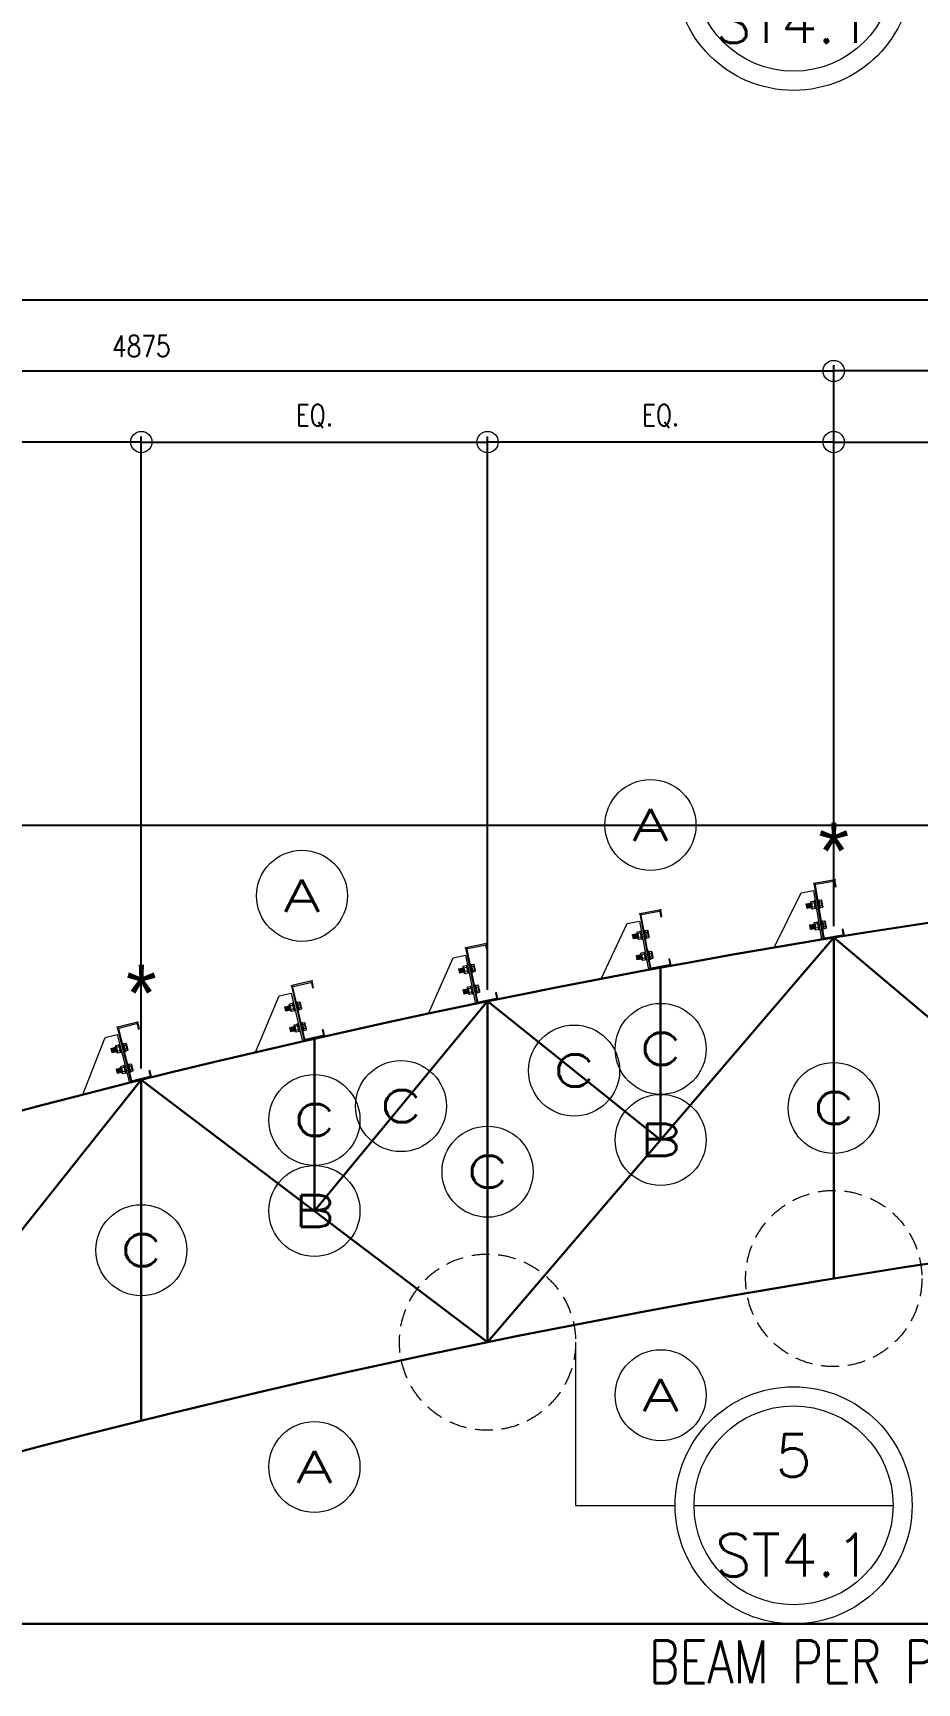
# Model space of a CAD drawing. Header units: millimetres. Extents: x 0 to 437400, y -7936 to 73710.
# Drawn here: x 77356 to 80468, y 28845 to 34653 of the extents above; entities that cross this region are included whole.
import ezdxf
from ezdxf.enums import TextEntityAlignment as Align

# ---------------------------------------------------------------- set-up
doc = ezdxf.new("R2010")
doc.units = ezdxf.units.MM
doc.header["$LTSCALE"] = 10
doc.header["$MEASUREMENT"] = 0
doc.linetypes.add('HIDDEN', pattern=[0.375, 0.25, -0.125])
doc.linetypes.add('PHANTOM2', pattern=[1.25, 0.625, -0.125, 0.125, -0.125, 0.125, -0.125])
for name, color, linetype, lineweight in [('CEE STEEL PURLINS', 46, 'Continuous', 15), ('HATCH 000', 251, 'Continuous', 5), ('S-ANNO-DIMS', 1, 'Continuous', 5), ('S-ANNO-NPLT', 7, 'Continuous', 9), ('S-Anno-Symb', 143, 'PHANTOM2', 13), ('S-BEAM-IDEN', 2, 'Continuous', 9), ('S-Grid-iden', 52, 'Continuous', 9), ('S_BOLTS', 252, 'Continuous', 9), ('S_STEEL TRUSS', 5, 'Continuous', 30), ('SCHEDULES-TEXT', 4, 'Continuous', 20)]:
    doc.layers.add(name, color=color, linetype=linetype, lineweight=lineweight)
doc.layers.add('GUIDE 001', color=214, linetype='Continuous', lineweight=0, plot=False)
doc.styles.add('1', font='simplex.shx', dxfattribs={"width": 0.8, "height": 20})
doc.styles.add('3', font='simplex.shx', dxfattribs={"width": 1.5, "height": 70})
doc.styles.add('ARIAL', font='arial.ttf')
doc.styles.add('ROMANSX', font='ROMANS.shx', dxfattribs={"height": 0.09375})
doc.dimstyles.new('ESCA30', dxfattribs={"dimtxt": 40, "dimasz": 1, "dimexe": 20, "dimexo": 40, "dimgap": 50, "dimtad": 1, "dimdec": 0, "dimrnd": 1, "dimdsep": 46, "dimtxsty": '1', "dimblk1": 'ESCADIM_ARW', "dimblk2": 'ESCADIM_ARW', "dimsah": 1, "dimcen": 50, "dimclrd": 256, "dimclre": 256, "dimclrt": 52, "dimadec": 0, "dimazin": 0, "dimtfac": 1, "dimtdec": 0, "dimtofl": 0, "dimtmove": 0, "dimatfit": 3, "dimldrblk": 'ESCADIM_ARW', "dimfxl": 1, "dimtolj": 1, "dimtzin": 0, "dimarcsym": 0})

# ---------------------------------------------------------------- blocks, each defined once
blk = doc.blocks.new('ESCADIM_ARW')
at = {"color": 9}
blk.add_line((75, 0), (-75, 0), dxfattribs=at)
blk.add_circle((0, 0), 37.5, dxfattribs=at)
blk = doc.blocks.new('*D87')
at = {"layer": 'Defpoints', "color": 0, "ltscale": 80, "transparency": 16777216}
for p in [(94800, 33713.3), (75300, 32953.3, 0), (94800, 32953.3, 0)]:
    blk.add_point(p, dxfattribs=at)
at = {"layer": 'S-ANNO-DIMS', "lineweight": -2, "ltscale": 80, "transparency": 16777216}
for p, q in [((75300, 32993.3), (75300, 33733.3)), ((75301, 33713.3), (94799, 33713.3)), ((94800, 32993.3), (94800, 33733.3))]:
    blk.add_line(p, q, dxfattribs=at)
at = {"layer": 'S-ANNO-DIMS', "lineweight": -2, "ltscale": 80, "transparency": 16777216, "rotation": 180}
blk.add_blockref('ESCADIM_ARW', (75300, 33713.3), dxfattribs=at)
at = {"layer": 'S-ANNO-DIMS', "lineweight": -2, "ltscale": 80, "transparency": 16777216}
blk.add_blockref('ESCADIM_ARW', (94800, 33713.3), dxfattribs=at)
at = {"layer": 'S-ANNO-DIMS', "color": 52, "ltscale": 80, "transparency": 16777216, "insert": (85050, 33820.5), "char_height": 30, "attachment_point": 5, "style": '1'}
blk.add_mtext('\\A1;{\\H2.5x;19500 (16 EQUAL PANELS)}', dxfattribs=at)
blk = doc.blocks.new('*D88')
at = {"layer": 'Defpoints', "color": 0, "ltscale": 80, "transparency": 16777216}
for p in [(80175, 33463.3), (75300, 32953.3, 0), (80175, 31468.9, 0)]:
    blk.add_point(p, dxfattribs=at)
at = {"layer": 'S-ANNO-DIMS', "lineweight": -2, "ltscale": 80, "transparency": 16777216}
for p, q in [((75300, 32993.3), (75300, 33483.3)), ((75301, 33463.3), (80174, 33463.3)), ((80175, 31508.9), (80175, 33483.3))]:
    blk.add_line(p, q, dxfattribs=at)
at = {"layer": 'S-ANNO-DIMS', "lineweight": -2, "ltscale": 80, "transparency": 16777216, "rotation": 180}
blk.add_blockref('ESCADIM_ARW', (75300, 33463.3), dxfattribs=at)
at = {"layer": 'S-ANNO-DIMS', "lineweight": -2, "ltscale": 80, "transparency": 16777216}
blk.add_blockref('ESCADIM_ARW', (80175, 33463.3), dxfattribs=at)
at = {"layer": 'S-ANNO-DIMS', "color": 52, "ltscale": 80, "transparency": 16777216, "insert": (77737.5, 33550.8), "char_height": 30, "attachment_point": 5, "style": '1'}
blk.add_mtext('\\A1;{\\H2.5x;4875}', dxfattribs=at)
blk = doc.blocks.new('*D90')
at = {"layer": 'Defpoints', "color": 0, "ltscale": 80, "transparency": 16777216}
for p in [(74050.2, 31863.3), (85050, 31863.3, 0), (75300, 29053.3, 0)]:
    blk.add_point(p, dxfattribs=at)
at = {"layer": 'S-ANNO-DIMS', "lineweight": -2, "ltscale": 80, "transparency": 16777216}
for p, q in [((85010, 31863.3), (74030.2, 31863.3)), ((74050.2, 29054.3), (74050.2, 31862.3)), ((75260, 29053.3), (74030.2, 29053.3))]:
    blk.add_line(p, q, dxfattribs=at)
for p, rotation in [((74050.2, 31863.3), 90), ((74050.2, 29053.3), 270)]:
    blk.add_blockref('ESCADIM_ARW', p, dxfattribs=dict(at, rotation=rotation))
at = {"layer": 'S-ANNO-DIMS', "color": 52, "ltscale": 80, "transparency": 16777216, "insert": (73962.7, 30458.3), "char_height": 30, "attachment_point": 5, "rotation": 90, "style": '1'}
blk.add_mtext('\\A1;{\\H2.5x;2810}', dxfattribs=at)
blk = doc.blocks.new('*D91')
at = {"layer": 'Defpoints', "color": 0, "ltscale": 80, "transparency": 16777216}
for p in [(85050, 31863.3, 0), (74300.2, 30253.3), (75300, 30253.3, 0)]:
    blk.add_point(p, dxfattribs=at)
at = {"layer": 'S-ANNO-DIMS', "lineweight": -2, "ltscale": 80, "transparency": 16777216}
for p, q in [((85010, 31863.3), (74280.2, 31863.3)), ((74300.2, 31862.3), (74300.2, 30254.3)), ((75260, 30253.3), (74280.2, 30253.3))]:
    blk.add_line(p, q, dxfattribs=at)
for p, rotation in [((74300.2, 31863.3), 90), ((74300.2, 30253.3), 270)]:
    blk.add_blockref('ESCADIM_ARW', p, dxfattribs=dict(at, rotation=rotation))
at = {"layer": 'S-ANNO-DIMS', "color": 52, "ltscale": 80, "transparency": 16777216, "insert": (74212.7, 31058.3), "char_height": 30, "attachment_point": 5, "rotation": 90, "style": '1'}
blk.add_mtext('\\A1;{\\H2.5x;1610}', dxfattribs=at)
blk = doc.blocks.new('*D92')
at = {"layer": 'Defpoints', "color": 0, "ltscale": 80, "transparency": 16777216}
for p in [(80175, 33463.3), (85050, 32953.3, 0), (80175, 31468.9, 0)]:
    blk.add_point(p, dxfattribs=at)
at = {"layer": 'S-ANNO-DIMS', "lineweight": -2, "ltscale": 80, "transparency": 16777216}
for p, q in [((80175, 31508.9), (80175, 33483.3)), ((85049, 33463.3), (80176, 33463.3)), ((85050, 32993.3), (85050, 33483.3))]:
    blk.add_line(p, q, dxfattribs=at)
at = {"layer": 'S-ANNO-DIMS', "lineweight": -2, "ltscale": 80, "transparency": 16777216, "rotation": 180}
blk.add_blockref('ESCADIM_ARW', (80175, 33463.3), dxfattribs=at)
at = {"layer": 'S-ANNO-DIMS', "lineweight": -2, "ltscale": 80, "transparency": 16777216}
blk.add_blockref('ESCADIM_ARW', (85050, 33463.3), dxfattribs=at)
at = {"layer": 'S-ANNO-DIMS', "color": 52, "ltscale": 80, "transparency": 16777216, "insert": (82612.5, 33550.8), "char_height": 30, "attachment_point": 5, "style": '1'}
blk.add_mtext('\\A1;{\\H2.5x;4875}', dxfattribs=at)
blk = doc.blocks.new('*D96')
at = {"layer": 'Defpoints', "color": 0, "ltscale": 80, "transparency": 16777216}
for p in [(76518.8, 33213.3), (77737.5, 30968.5, 0), (76518.8, 30638.7, 0)]:
    blk.add_point(p, dxfattribs=at)
at = {"layer": 'S-ANNO-DIMS', "lineweight": -2, "ltscale": 80, "transparency": 16777216}
for p, q in [((76518.8, 30678.7), (76518.8, 33233.3)), ((77737.5, 31008.5), (77737.5, 33233.3)), ((77736.5, 33213.3), (76519.8, 33213.3))]:
    blk.add_line(p, q, dxfattribs=at)
at = {"layer": 'S-ANNO-DIMS', "lineweight": -2, "ltscale": 80, "transparency": 16777216, "rotation": 180}
blk.add_blockref('ESCADIM_ARW', (76518.8, 33213.3), dxfattribs=at)
at = {"layer": 'S-ANNO-DIMS', "lineweight": -2, "ltscale": 80, "transparency": 16777216}
blk.add_blockref('ESCADIM_ARW', (77737.5, 33213.3), dxfattribs=at)
at = {"layer": 'S-ANNO-DIMS', "color": 52, "ltscale": 80, "transparency": 16777216, "insert": (77128.1, 33304.4), "char_height": 30, "attachment_point": 5, "style": '1'}
blk.add_mtext('\\A1;{\\H2.5x;EQ.}', dxfattribs=at)
blk = doc.blocks.new('*D97')
at = {"layer": 'Defpoints', "color": 0, "ltscale": 80, "transparency": 16777216}
for p in [(78956.3, 33213.3), (80175, 31468.9, 0), (78956.3, 31244.8, 0)]:
    blk.add_point(p, dxfattribs=at)
at = {"layer": 'S-ANNO-DIMS', "lineweight": -2, "ltscale": 80, "transparency": 16777216}
for p, q in [((78956.3, 31284.8), (78956.3, 33233.3)), ((80175, 31508.9), (80175, 33233.3)), ((80174, 33213.3), (78957.3, 33213.3))]:
    blk.add_line(p, q, dxfattribs=at)
at = {"layer": 'S-ANNO-DIMS', "lineweight": -2, "ltscale": 80, "transparency": 16777216, "rotation": 180}
blk.add_blockref('ESCADIM_ARW', (78956.3, 33213.3), dxfattribs=at)
at = {"layer": 'S-ANNO-DIMS', "lineweight": -2, "ltscale": 80, "transparency": 16777216}
blk.add_blockref('ESCADIM_ARW', (80175, 33213.3), dxfattribs=at)
at = {"layer": 'S-ANNO-DIMS', "color": 52, "ltscale": 80, "transparency": 16777216, "insert": (79565.6, 33304.4), "char_height": 30, "attachment_point": 5, "style": '1'}
blk.add_mtext('\\A1;{\\H2.5x;EQ.}', dxfattribs=at)
blk = doc.blocks.new('*D98')
at = {"layer": 'Defpoints', "color": 0, "ltscale": 80, "transparency": 16777216}
for p in [(78956.3, 33213.3), (78956.3, 31244.8, 0), (77737.5, 30968.5, 0)]:
    blk.add_point(p, dxfattribs=at)
at = {"layer": 'S-ANNO-DIMS', "lineweight": -2, "ltscale": 80, "transparency": 16777216}
for p, q in [((77737.5, 31008.5), (77737.5, 33233.3)), ((78956.3, 31284.8), (78956.3, 33233.3)), ((77738.5, 33213.3), (78955.3, 33213.3))]:
    blk.add_line(p, q, dxfattribs=at)
at = {"layer": 'S-ANNO-DIMS', "lineweight": -2, "ltscale": 80, "transparency": 16777216, "rotation": 180}
blk.add_blockref('ESCADIM_ARW', (77737.5, 33213.3), dxfattribs=at)
at = {"layer": 'S-ANNO-DIMS', "lineweight": -2, "ltscale": 80, "transparency": 16777216}
blk.add_blockref('ESCADIM_ARW', (78956.3, 33213.3), dxfattribs=at)
at = {"layer": 'S-ANNO-DIMS', "color": 52, "ltscale": 80, "transparency": 16777216, "insert": (78346.9, 33304.4), "char_height": 30, "attachment_point": 5, "style": '1'}
blk.add_mtext('\\A1;{\\H2.5x;EQ.}', dxfattribs=at)
blk = doc.blocks.new('*D101')
at = {"layer": 'Defpoints', "color": 0, "ltscale": 80, "transparency": 16777216}
for p in [(81393.8, 33213.3), (81393.8, 31642.1, 0), (80175, 31468.9, 0)]:
    blk.add_point(p, dxfattribs=at)
at = {"layer": 'S-ANNO-DIMS', "lineweight": -2, "ltscale": 80, "transparency": 16777216}
for p, q in [((80175, 31508.9), (80175, 33233.3)), ((81393.8, 31682.1), (81393.8, 33233.3)), ((80176, 33213.3), (81392.8, 33213.3))]:
    blk.add_line(p, q, dxfattribs=at)
at = {"layer": 'S-ANNO-DIMS', "lineweight": -2, "ltscale": 80, "transparency": 16777216, "rotation": 180}
blk.add_blockref('ESCADIM_ARW', (80175, 33213.3), dxfattribs=at)
at = {"layer": 'S-ANNO-DIMS', "lineweight": -2, "ltscale": 80, "transparency": 16777216}
blk.add_blockref('ESCADIM_ARW', (81393.8, 33213.3), dxfattribs=at)
at = {"layer": 'S-ANNO-DIMS', "color": 52, "ltscale": 80, "transparency": 16777216, "insert": (80784.4, 33304.4), "char_height": 30, "attachment_point": 5, "style": '1'}
blk.add_mtext('\\A1;{\\H2.5x;EQ.}', dxfattribs=at)
blk = doc.blocks.new('Grid')
at = {"layer": 'S-Grid-iden', "color": 1, "linetype": 'Continuous'}
blk.add_circle((0, 0), 500, dxfattribs=at)
at = {"layer": 'S-Grid-iden', "style": '3', "width": 1.5}
blk.add_attdef('GRIDTAG', text='', height=350, dxfattribs=at).set_placement((0, 0), align=Align.MIDDLE_CENTER)
blk = doc.blocks.new('*D112')
at = {"layer": 'Defpoints', "color": 0, "ltscale": 80, "transparency": 16777216}
for p in [(75300, 32953.3), (74050.2, 31863.3), (85050, 31863.3, 0)]:
    blk.add_point(p, dxfattribs=at)
at = {"layer": 'S-ANNO-DIMS', "lineweight": -2, "ltscale": 80, "transparency": 16777216}
for p, q in [((75260, 32953.3), (74030.2, 32953.3)), ((74050.2, 32952.3), (74050.2, 31864.3)), ((85010, 31863.3), (74030.2, 31863.3))]:
    blk.add_line(p, q, dxfattribs=at)
for p, rotation in [((74050.2, 32953.3), 90), ((74050.2, 31863.3), 270)]:
    blk.add_blockref('ESCADIM_ARW', p, dxfattribs=dict(at, rotation=rotation))
at = {"layer": 'S-ANNO-DIMS', "color": 52, "ltscale": 80, "transparency": 16777216, "insert": (73962.7, 32408.3), "char_height": 30, "attachment_point": 5, "rotation": 90, "style": '1'}
blk.add_mtext('\\A1;{\\H2.5x;1090}', dxfattribs=at)
blk = doc.blocks.new('BUBBLE')
at = {"layer": 'S-ANNO-NPLT', "linetype": 'Continuous'}
blk.add_circle((0, 0), 0.2608, dxfattribs=at)
at = {"layer": 'S-Anno-Symb', "color": 0, "linetype": 'Continuous'}
blk.add_line((-0.2188, 0), (0.2188, 0), dxfattribs=at)
blk.add_circle((0, 0), 0.2188, dxfattribs=at)
at = {"layer": 'S-Anno-Symb', "style": 'ROMANSX'}
for tag, p in [('1', (0, 0.1094)), ('S1', (0, -0.1094))]:
    blk.add_attdef(tag, text='', height=0.0937, dxfattribs=at).set_placement(p, align=Align.MIDDLE_CENTER)
at = {"layer": 'S-Anno-Symb', "style": 'ROMANSX', "width": 1.018385, "flags": 8}
blk.add_attdef('LONG', text='', height=0.0937, dxfattribs=at).set_placement((-0.1796, -0.1249), (0.1796, -0.1249), align=Align.FIT)
blk = doc.blocks.new('EXT', base_point=(6.5784, 3.6597))
for p, q in [((6.5734, 3.6697), (6.5834, 3.6697)), ((6.5734, 3.6697), (6.5734, 3.6597)), ((6.5834, 3.6697), (6.5734, 3.6697)), ((6.5734, 3.6663), (6.5834, 3.6663)), ((6.575, 3.668), (6.5818, 3.668)), ((6.5834, 3.6597), (6.5834, 3.6697)), ((6.5734, 3.663), (6.5834, 3.663)), ((6.5734, 3.6597), (6.5834, 3.6597)), ((6.575, 3.6647), (6.5818, 3.6647)), ((6.575, 3.6613), (6.5818, 3.6613))]:
    blk.add_line(p, q)
blk = doc.blocks.new('BOLT', base_point=(6.579, 3.6798))
for p, q in [((6.571, 3.6847), (6.571, 3.6798)), ((6.575, 3.6847), (6.571, 3.6847)), ((6.575, 3.6858), (6.573, 3.6858)), ((6.575, 3.6798), (6.575, 3.6858)), ((6.575, 3.6858), (6.583, 3.6858)), ((6.575, 3.6847), (6.583, 3.6847)), ((6.585, 3.6858), (6.583, 3.6858)), ((6.583, 3.6798), (6.583, 3.6858)), ((6.587, 3.6847), (6.583, 3.6847)), ((6.587, 3.6798), (6.587, 3.6847))]:
    blk.add_line(p, q)
for centre, radius, start, end in [((6.573, 3.6833), 0.00241, 33.9696, 146.0304), ((6.579, 3.6777), 0.00805, 60.2058, 119.7942), ((6.585, 3.6833), 0.00241, 33.9696, 146.0304)]:
    blk.add_arc(centre, radius, start, end)
blk = doc.blocks.new('NUT20')
for p, q in [((0.0185, 0.0045), (-0.0185, 0.0045)), ((-0.0185, 0.0045), (-0.0185, 0)), ((-0.0185, 0), (0.0185, 0)), ((0.0185, 0), (0.0185, 0.0045))]:
    blk.add_line(p, q)
for name, p, xscale, yscale, zscale in [('BOLT', (0, 0.0045), 2.125, 2.666666666666667, 2.125), ('EXT', (0, 0.0205), 2, 2, 2)]:
    blk.add_blockref(name, p, dxfattribs=dict(xscale=xscale, yscale=yscale, zscale=zscale))

msp = doc.modelspace()

# ---------------------------------------------------------------- hatches: boundary and pattern name
at = {"layer": 'HATCH 000'}
h = msp.add_hatch(color=33, dxfattribs=at)
edge = h.paths.add_edge_path()
edge.add_line((80183.3088, 31648.42893), (80180.37162, 31666.1863))
edge.add_arc((80174.44804, 31665.2065), 6.00407, 9.392031565, 99.392031564)
edge.add_line((80173.46824, 31671.13008), (80111.3162, 31660.85395))
edge.add_arc((80112.296, 31654.93037), 6.00407, 99.392031564, 189.392031563)
edge.add_line((80106.37242, 31653.95057), (80137.07269, 31468.34504))
edge.add_arc((80142.99628, 31469.32483), 6.00407, 189.392031565, 279.392031564)
edge.add_line((80143.97607, 31463.40125), (80206.15287, 31473.68148))
edge.add_arc((80205.17307, 31479.60506), 6.00407, 279.392031564, 369.392031563)
edge.add_line((80211.09665, 31480.58486), (80208.15948, 31498.34223))
edge.add_line((80208.15948, 31498.34223), (80204.21042, 31497.68903))
edge.add_line((80204.21042, 31497.68903), (80207.1476, 31479.93166))
edge.add_arc((80205.17307, 31479.60506), 2.00136, -80.607968436, 9.392031564, ccw=False)
edge.add_line((80205.49967, 31477.63054), (80143.32287, 31467.35031))
edge.add_arc((80142.99628, 31469.32483), 2.00136, 189.392031565, 279.392031565, ccw=False)
edge.add_line((80141.02175, 31468.99823), (80110.32147, 31654.60377))
edge.add_arc((80112.296, 31654.93037), 2.00136, 99.392031564, 189.392031565, ccw=False)
edge.add_line((80111.9694, 31656.9049), (80174.12144, 31667.18103))
edge.add_arc((80174.44804, 31665.2065), 2.00136, 9.392031564, 99.392031564, ccw=False)
edge.add_line((80176.42257, 31665.5331), (80179.35974, 31647.77573))
edge.add_line((80179.35974, 31647.77573), (80183.3088, 31648.42893))
h = msp.add_hatch(color=33, dxfattribs=at)
edge = h.paths.add_edge_path()
edge.add_line((79570.27192, 31542.92722), (79566.97325, 31560.621))
edge.add_arc((79561.07088, 31559.52062), 6.00407, 10.560473128, 100.560473127)
edge.add_line((79559.9705, 31565.42299), (79498.04093, 31553.8816))
edge.add_arc((79499.14131, 31547.97923), 6.00407, 100.560473127, 190.560473126)
edge.add_line((79493.23894, 31546.87885), (79527.71766, 31361.93794))
edge.add_arc((79533.62003, 31363.03832), 6.00407, 190.560473128, 280.560473127)
edge.add_line((79534.72041, 31357.13595), (79596.67465, 31368.68194))
edge.add_arc((79595.57426, 31374.58431), 6.00407, 280.560473127, 370.560473126)
edge.add_line((79601.47663, 31375.6847), (79598.17796, 31393.37848))
edge.add_line((79598.17796, 31393.37848), (79594.24305, 31392.64489))
edge.add_line((79594.24305, 31392.64489), (79597.54172, 31374.95111))
edge.add_arc((79595.57426, 31374.58431), 2.00136, -79.439526873, 10.560473127, ccw=False)
edge.add_line((79595.94106, 31372.61685), (79533.98682, 31361.07087))
edge.add_arc((79533.62003, 31363.03832), 2.00136, 190.560473127, 280.560473127, ccw=False)
edge.add_line((79531.65257, 31362.67153), (79497.17386, 31547.61244))
edge.add_arc((79499.14131, 31547.97923), 2.00136, 100.560473127, 190.560473127, ccw=False)
edge.add_line((79498.77452, 31549.94669), (79560.70409, 31561.48807))
edge.add_arc((79561.07088, 31559.52062), 2.00136, 10.560473127, 100.560473127, ccw=False)
edge.add_line((79563.03834, 31559.88741), (79566.33701, 31542.19363))
edge.add_line((79566.33701, 31542.19363), (79570.27192, 31542.92722))
h = msp.add_hatch(color=33, dxfattribs=at)
edge = h.paths.add_edge_path()
edge.add_line((78957.21932, 31424.47891), (78953.55917, 31442.10146))
edge.add_arc((78947.68056, 31440.8805), 6.00407, 11.733313266, 101.733313265)
edge.add_line((78946.4596, 31446.75911), (78884.77924, 31433.95254))
edge.add_arc((78886.0002, 31428.07393), 6.00407, 101.733313265, 191.733313264)
edge.add_line((78880.1216, 31426.85296), (78918.37855, 31242.65652))
edge.add_arc((78924.25716, 31243.87749), 6.00407, 191.733313266, 281.733313265)
edge.add_line((78925.47812, 31237.99888), (78987.18305, 31250.81056))
edge.add_arc((78985.96208, 31256.68917), 6.00407, 281.733313265, 371.733313264)
edge.add_line((78991.84069, 31257.91013), (78988.18055, 31275.53269))
edge.add_line((78988.18055, 31275.53269), (78984.26148, 31274.71871))
edge.add_line((78984.26148, 31274.71871), (78987.92162, 31257.09616))
edge.add_arc((78985.96208, 31256.68917), 2.00136, -78.266686735, 11.733313265, ccw=False)
edge.add_line((78986.36907, 31254.72963), (78924.66415, 31241.91795))
edge.add_arc((78924.25716, 31243.87749), 2.00136, 191.733313265, 281.733313265, ccw=False)
edge.add_line((78922.29762, 31243.4705), (78884.04067, 31427.66694))
edge.add_arc((78886.0002, 31428.07393), 2.00136, 101.733313265, 191.733313265, ccw=False)
edge.add_line((78885.59322, 31430.03346), (78947.27358, 31442.84003))
edge.add_arc((78947.68056, 31440.8805), 2.00136, 11.733313265, 101.733313265, ccw=False)
edge.add_line((78949.6401, 31441.28749), (78953.30024, 31423.66493))
edge.add_line((78953.30024, 31423.66493), (78957.21932, 31424.47891))
h = msp.add_hatch(color=33, dxfattribs=at)
edge = h.paths.add_edge_path()
edge.add_line((78344.1508, 31292.92838), (78340.1292, 31310.47198))
edge.add_arc((78334.27693, 31309.13043), 6.00407, 12.911099464, 102.911099463)
edge.add_line((78332.93539, 31314.98271), (78271.5313, 31300.91101))
edge.add_arc((78272.87284, 31295.05874), 6.00407, 102.911099463, 192.911099462)
edge.add_line((78267.02057, 31293.7172), (78309.05556, 31110.34604))
edge.add_arc((78314.90783, 31111.68758), 6.00407, 192.911099464, 282.911099463)
edge.add_line((78316.24937, 31105.83531), (78377.67792, 31119.91262))
edge.add_arc((78376.33638, 31125.76489), 6.00407, 282.911099462, 372.911099462)
edge.add_line((78382.18865, 31127.10643), (78378.16705, 31144.65003))
edge.add_line((78378.16705, 31144.65003), (78374.26554, 31143.75567))
edge.add_line((78374.26554, 31143.75567), (78378.28713, 31126.21207))
edge.add_arc((78376.33638, 31125.76489), 2.00136, -77.088900538, 12.911099463, ccw=False)
edge.add_line((78376.78356, 31123.81413), (78315.35501, 31109.73683))
edge.add_arc((78314.90783, 31111.68758), 2.00136, 192.911099463, 282.911099463, ccw=False)
edge.add_line((78312.95707, 31111.2404), (78270.92208, 31294.61156))
edge.add_arc((78272.87284, 31295.05874), 2.00136, 102.911099463, 192.911099463, ccw=False)
edge.add_line((78272.42566, 31297.0095), (78333.82975, 31311.08119))
edge.add_arc((78334.27693, 31309.13043), 2.00136, 12.911099463, 102.911099463, ccw=False)
edge.add_line((78336.22769, 31309.57762), (78340.24929, 31292.03401))
edge.add_line((78340.24929, 31292.03401), (78344.1508, 31292.92838))
h = msp.add_hatch(color=33, dxfattribs=at)
edge = h.paths.add_edge_path()
edge.add_line((77731.06615, 31148.09997), (77726.68312, 31165.55678))
edge.add_arc((77720.8598, 31164.09467), 6.00407, 14.094399278, 104.094399277)
edge.add_line((77719.39769, 31169.91799), (77658.29729, 31154.58124))
edge.add_arc((77659.7594, 31148.75792), 6.00407, 104.094399277, 194.094399276)
edge.add_line((77653.93608, 31147.29581), (77699.7489, 30964.83182))
edge.add_arc((77705.57222, 30966.29393), 6.00407, 194.094399278, 284.094399277)
edge.add_line((77707.03433, 30960.47061), (77768.15907, 30975.81347))
edge.add_arc((77766.69696, 30981.63679), 6.00407, 284.094399277, 374.094399276)
edge.add_line((77772.52028, 30983.0989), (77768.13725, 31000.55571))
edge.add_line((77768.13725, 31000.55571), (77764.25503, 30999.58097))
edge.add_line((77764.25503, 30999.58097), (77768.63807, 30982.12416))
edge.add_arc((77766.69696, 30981.63679), 2.00136, -75.905600723, 14.094399277, ccw=False)
edge.add_line((77767.18433, 30979.69569), (77706.05959, 30964.35282))
edge.add_arc((77705.57222, 30966.29393), 2.00136, 194.094399277, 284.094399277, ccw=False)
edge.add_line((77703.63112, 30965.80656), (77657.81829, 31148.27055))
edge.add_arc((77659.7594, 31148.75792), 2.00136, 104.094399278, 194.094399277, ccw=False)
edge.add_line((77659.27203, 31150.69902), (77720.37243, 31166.03577))
edge.add_arc((77720.8598, 31164.09467), 2.00136, 14.094399277, 104.094399277, ccw=False)
edge.add_line((77722.80091, 31164.58204), (77727.18394, 31147.12523))
edge.add_line((77727.18394, 31147.12523), (77731.06615, 31148.09997))

# ---------------------------------------------------------------- linework, layer by layer
at = {"layer": 'CEE STEEL PURLINS', "elevation": 0}
for points in [[(80183.3088, 31648.42893), (80180.37162, 31666.1863, 0.4142135624), (80173.46824, 31671.13008), (80111.3162, 31660.85395, 0.4142135624), (80106.37242, 31653.95057), (80137.07269, 31468.34504, 0.4142135624), (80143.97607, 31463.40125), (80206.15287, 31473.68148, 0.4142135624), (80211.09665, 31480.58486), (80208.15948, 31498.34223), (80204.21042, 31497.68903), (80207.1476, 31479.93166, -0.4142135624), (80205.49967, 31477.63054), (80143.32287, 31467.35031, -0.4142135624), (80141.02175, 31468.99823), (80110.32147, 31654.60377, -0.4142135624), (80111.9694, 31656.9049), (80174.12144, 31667.18103, -0.4142135624), (80176.42257, 31665.5331), (80179.35974, 31647.77573), (80183.3088, 31648.42893)], [(79570.27192, 31542.92722), (79566.97325, 31560.621, 0.4142135624), (79559.9705, 31565.42299), (79498.04093, 31553.8816, 0.4142135624), (79493.23894, 31546.87885), (79527.71766, 31361.93794, 0.4142135624), (79534.72041, 31357.13595), (79596.67465, 31368.68194, 0.4142135624), (79601.47663, 31375.6847), (79598.17796, 31393.37848), (79594.24305, 31392.64489), (79597.54172, 31374.95111, -0.4142135624), (79595.94106, 31372.61685), (79533.98682, 31361.07087, -0.4142135624), (79531.65257, 31362.67153), (79497.17386, 31547.61244, -0.4142135624), (79498.77452, 31549.94669), (79560.70409, 31561.48807, -0.4142135624), (79563.03834, 31559.88741), (79566.33701, 31542.19363), (79570.27192, 31542.92722)], [(78957.21932, 31424.47891), (78953.55917, 31442.10146, 0.4142135624), (78946.4596, 31446.75911), (78884.77924, 31433.95254, 0.4142135624), (78880.1216, 31426.85296), (78918.37855, 31242.65652, 0.4142135624), (78925.47812, 31237.99888), (78987.18305, 31250.81056, 0.4142135624), (78991.84069, 31257.91013), (78988.18055, 31275.53269), (78984.26148, 31274.71871), (78987.92162, 31257.09616, -0.4142135624), (78986.36907, 31254.72963), (78924.66415, 31241.91795, -0.4142135624), (78922.29762, 31243.4705), (78884.04067, 31427.66694, -0.4142135624), (78885.59322, 31430.03346), (78947.27358, 31442.84003, -0.4142135624), (78949.6401, 31441.28749), (78953.30024, 31423.66493), (78957.21932, 31424.47891)], [(78344.1508, 31292.92838), (78340.1292, 31310.47198, 0.4142135624), (78332.93539, 31314.98271), (78271.5313, 31300.91101, 0.4142135624), (78267.02057, 31293.7172), (78309.05556, 31110.34604, 0.4142135624), (78316.24937, 31105.83531), (78377.67792, 31119.91262, 0.4142135624), (78382.18865, 31127.10643), (78378.16705, 31144.65003), (78374.26554, 31143.75567), (78378.28713, 31126.21207, -0.4142135624), (78376.78356, 31123.81413), (78315.35501, 31109.73683, -0.4142135624), (78312.95707, 31111.2404), (78270.92208, 31294.61156, -0.4142135624), (78272.42566, 31297.0095), (78333.82975, 31311.08119, -0.4142135624), (78336.22769, 31309.57762), (78340.24929, 31292.03401), (78344.1508, 31292.92838)], [(77731.06615, 31148.09997), (77726.68312, 31165.55678, 0.4142135624), (77719.39769, 31169.91799), (77658.29729, 31154.58124, 0.4142135624), (77653.93608, 31147.29581), (77699.7489, 30964.83182, 0.4142135624), (77707.03433, 30960.47061), (77768.15907, 30975.81347, 0.4142135624), (77772.52028, 30983.0989), (77768.13725, 31000.55571), (77764.25503, 30999.58097), (77768.63807, 30982.12416, -0.4142135624), (77767.18433, 30979.69569), (77706.05959, 30964.35282, -0.4142135624), (77703.63112, 30965.80656), (77657.81829, 31148.27055, -0.4142135624), (77659.27203, 31150.69902), (77720.37243, 31166.03577, -0.4142135624), (77722.80091, 31164.58204), (77727.18394, 31147.12523), (77731.06615, 31148.09997)]]:
    msp.add_lwpolyline(points, format="xyb", dxfattribs=at)
at = {"layer": 'GUIDE 001'}
for p in [(80105.39262, 31659.87415, 0), (80179.39182, 31672.10988, 0), (79492.13856, 31552.78122, 0), (79565.87287, 31566.52337, 0), (78878.90063, 31432.73157, 0), (78952.33821, 31447.98007, 0), (80138.05249, 31462.42146, 0), (80212.07645, 31474.66128, 0), (78338.78766, 31316.32425, 0), (79528.81804, 31356.03557, 0), (78265.67903, 31299.56947, 0), (78993.06166, 31252.03152, 0), (78919.59951, 31236.77791, 0), (77652.47397, 31153.11912, 0), (77725.22101, 31171.3801, 0), (78310.3971, 31104.49377, 0), (77701.21102, 30959.0085, 0), (77773.98239, 30977.27559, 0)]:
    msp.add_point(p, dxfattribs=at)
at = {"layer": 'S-Anno-Symb', "color": 1, "linetype": 'HIDDEN', "ltscale": 25}
for centre in [(80175, 30268.93722), (78956.25, 30044.7976)]:
    msp.add_circle(centre, 310.19417, dxfattribs=at)
at = {"layer": 'S-BEAM-IDEN', "elevation": 0}
for points in [[(80132.12687, 31461.58028), (79965.40146, 31434.04721), (80060.14455, 31627.06329), (80103.55691, 31634.23041)], [(79522.91081, 31355.07373), (79356.78151, 31324.14657), (79447.56897, 31519.05449), (79490.82615, 31527.10537)], [(78913.71321, 31235.69536), (78748.25174, 31201.37427), (78835.03071, 31398.09963), (78878.11404, 31407.03424)], [(78304.53429, 31103.29046), (78139.81325, 31065.57558), (78222.53023, 31264.04311), (78265.42081, 31273.8614)], [(77695.3743, 30957.68437), (77531.46724, 30916.57588), (77610.06803, 31116.70928), (77652.7467, 31127.41121)]]:
    msp.add_lwpolyline(points, close=True, dxfattribs=at)
at = {"layer": 'S-BEAM-IDEN', "color": 1}
msp.add_lwpolyline([(79266.44417, 30044.7976), (79266.44417, 29470.55126), (79616.40146, 29470.55126)], dxfattribs=at)
at = {"layer": 'S_BOLTS'}
for p, q in [((80119.16345, 31601.13047, 0), (80122.71508, 31601.71862, 0)), ((80123.99935, 31571.92818, 0), (80119.16345, 31601.13047, 0)), ((80122.71508, 31601.71862, 0), (80127.55098, 31572.51633, 0)), ((80127.55098, 31572.51633, 0), (80123.99935, 31571.92818, 0)), ((79507.10441, 31494.33056, 0), (79510.6433, 31494.99101, 0)), ((79512.53479, 31465.23295, 0), (79507.10441, 31494.33056, 0)), ((79510.6433, 31494.99101, 0), (79516.07368, 31465.8934, 0)), ((80134.95473, 31527.73235, 0), (80131.40309, 31527.1442, 0)), ((80136.23899, 31497.9419, 0), (80131.40309, 31527.1442, 0)), ((80134.95473, 31527.73235, 0), (80139.79062, 31498.53005, 0)), ((80139.79062, 31498.53005, 0), (80136.23899, 31497.9419, 0)), ((79516.07368, 31465.8934, 0), (79512.53479, 31465.23295, 0)), ((79524.38912, 31421.26971, 0), (79520.85022, 31420.60926, 0)), ((79526.2806, 31391.51165, 0), (79520.85022, 31420.60926, 0)), ((79524.38912, 31421.26971, 0), (79529.8195, 31392.1721, 0)), ((78895.05974, 31374.59949, 0), (78898.58438, 31375.33224, 0)), ((78901.08456, 31345.61912, 0), (78895.05974, 31374.59949, 0)), ((78898.58438, 31375.33224, 0), (78904.6092, 31346.35187, 0)), ((79529.8195, 31392.1721, 0), (79526.2806, 31391.51165, 0)), ((78904.6092, 31346.35187, 0), (78901.08456, 31345.61912, 0)), ((78913.83627, 31301.90774, 0), (78910.31163, 31301.17499, 0)), ((78916.33646, 31272.19462, 0), (78910.31163, 31301.17499, 0)), ((78913.83627, 31301.90774, 0), (78919.8611, 31272.92737, 0)), ((78919.8611, 31272.92737, 0), (78916.33646, 31272.19462, 0)), ((78283.02961, 31241.78182, 0), (78286.53845, 31242.58686, 0)), ((78289.64885, 31212.93142, 0), (78283.02961, 31241.78182, 0)), ((78286.53845, 31242.58686, 0), (78293.15768, 31213.73646, 0)), ((78293.15768, 31213.73646, 0), (78289.64885, 31212.93142, 0)), ((78303.29635, 31169.49137, 0), (78299.78751, 31168.68633, 0)), ((78306.40675, 31139.83593, 0), (78299.78751, 31168.68633, 0)), ((78303.29635, 31169.49137, 0), (78309.91558, 31140.64097, 0)), ((78309.91558, 31140.64097, 0), (78306.40675, 31139.83593, 0)), ((77671.01423, 31095.7021, 0), (77674.50569, 31096.57943, 0)), ((77678.22785, 31066.99455, 0), (77671.01423, 31095.7021, 0)), ((77674.50569, 31096.57943, 0), (77681.71931, 31067.87188, 0)), ((77681.71931, 31067.87188, 0), (77678.22785, 31066.99455, 0)), ((77692.76951, 31023.8456, 0), (77689.27805, 31022.96827, 0)), ((77696.49167, 30994.26071, 0), (77689.27805, 31022.96827, 0)), ((77692.76951, 31023.8456, 0), (77699.98313, 30995.13805, 0)), ((77699.98313, 30995.13805, 0), (77696.49167, 30994.26071, 0))]:
    msp.add_line(p, q, dxfattribs=at)
at = {"layer": 'S_STEEL TRUSS'}
for p, q in [((80175, 31468.93722, 0), (80175, 30268.93722, 0)), ((78956.25, 31244.7976), (78956.25, 30044.7976)), ((77737.5, 30968.53127), (77737.5, 29768.53127)), ((75350, 29053.31771), (85000, 29053.31771))]:
    msp.add_line(p, q, dxfattribs=at)
at = {"layer": 'S_STEEL TRUSS', "elevation": 0}
for points in [[(75300, 30253.31771), (76518.75, 29438.65379), (77737.5, 30968.53127), (78956.25, 30044.7976), (80175, 31468.93722), (81393.75, 30442.11438), (82612.5, 31765.20495), (83831.25, 30638.8193), (85050, 31863.31771), (86268.75, 30638.8193), (87487.5, 31765.20495), (88706.25, 30442.11438), (89925, 31468.93722), (91143.75, 30044.7976), (92362.5, 30968.53127), (93581.25, 29438.65379), (94800, 30253.31771)], [(78346.875, 31113.26511), (78346.875, 30506.66444), (78956.25, 31244.7976), (79565.625, 30756.86741), (79565.625, 31363.3034)]]:
    msp.add_lwpolyline(points, dxfattribs=at)
at = {"layer": 'S_STEEL TRUSS'}
for centre in [(85050, 1535.80218, 0), (85050, 335.80218, 0)]:
    msp.add_arc(centre, 30327.51553, 71.246928244, 108.753071756, dxfattribs=at)

# ---------------------------------------------------------------- block references
at = {"layer": 'S-Anno-Symb', "linetype": 'Continuous', "xscale": 1600.000000000014, "yscale": 1600.000000000014, "zscale": 1600.000000000014}
for p in [(80033.63501, 34868.24123, 0), (80033.63501, 29470.55126)]:
    msp.add_blockref('BUBBLE', p, dxfattribs=at).add_auto_attribs({'1': '5', 'S1': 'ST4.1'})
at = {"layer": 'S-Grid-iden', "xscale": 0.3203883495176713, "yscale": 0.3203883495176713, "zscale": 0.3203883495176713}
for p, values in [((79529.81162, 31865.04935, 0), {'GRIDTAG': 'A'}), ((78303.10309, 31615.94672, 0), {'GRIDTAG': 'A'}), ((79565.625, 31077.25576, 0), {'GRIDTAG': 'C'}), ((79260.9375, 31000.83251, 0), {'GRIDTAG': 'C'}), ((78651.5625, 30875.73102, 0), {'GRIDTAG': 'C'}), ((80175, 30868.93722, 0), {'GRIDTAG': 'C'}), ((78346.875, 30827.05279, 0), {'GRIDTAG': 'C'}), ((79565.625, 30756.86741, 0), {'GRIDTAG': 'B'}), ((78956.25, 30644.7976), {'GRIDTAG': 'C'}), ((78346.875, 30506.66444, 0), {'GRIDTAG': 'B'}), ((77737.5, 30368.53127), {'GRIDTAG': 'C'}), ((79565.625, 29858.22281), {'GRIDTAG': 'A'}), ((78346.875, 29605.57847), {'GRIDTAG': 'A'})]:
    msp.add_blockref('Grid', p, dxfattribs=at).add_auto_attribs(values)
at = {"layer": 'S_BOLTS', "color": 2, "zscale": 800.0000000005626}
for p, xscale, yscale, rotation in [((80111.71985, 31584.90124, 0), -800.0000000000375, 800.0000000005625, 99.4028460893476), ((79499.9933, 31477.95292, 0), -800.0000000000376, 800.0000000005625, 100.5712876520266), ((80123.9595, 31510.91497, 0), -800.0000000000375, 800.0000000005625, 99.4028460893476), ((78888.28535, 31358.07972, 0), -800.0000000000375, 800.0000000005625, 101.744127790367), ((79513.73911, 31404.23162, 0), -800.0000000000376, 800.0000000005625, 100.5712876520266), ((78903.53724, 31284.65522, 0), -800.0000000000375, 800.0000000005625, 101.744127790367), ((78276.59622, 31225.1263, 0), -800.0000000000377, 800.0000000005625, 102.9219139879106), ((78293.35412, 31152.03081, 0), -800.0000000000377, 800.0000000005625, 102.9219139879106), ((77664.92616, 31078.91728, 0), -800.0000000000377, 800.0000000005626, 104.1052138023906), ((77683.18998, 31006.18344, 0), -800.0000000000377, 800.0000000005626, 104.1052138023906)]:
    msp.add_blockref('NUT20', p, dxfattribs=dict(at, xscale=xscale, yscale=yscale, rotation=rotation))
at = {"layer": 'S_BOLTS', "extrusion": (0, 0, -1), "xscale": 1700.00000000008, "yscale": 1600.000000001125, "zscale": -1700.000000001196}
for p, rotation in [((-80125.13303, 31587.11747, 0), 80.59715391065224), ((-79513.35849, 31480.44221, 0), 79.4287123479732), ((-80137.37267, 31513.1312, 0), 80.59715391065224), ((-79527.10431, 31406.72091, 0), 79.4287123479732), ((-78901.59679, 31360.84206, 0), 78.25587220963276), ((-78916.84869, 31287.41755, 0), 78.25587220963276), ((-78289.84807, 31228.16166, 0), 77.07808601208936), ((-78306.60597, 31155.06617, 0), 77.07808601208936), ((-77678.1125, 31082.22566, 0), 75.89478619760911), ((-77696.37632, 31009.49182, 0), 75.89478619760911)]:
    msp.add_blockref('BOLT', p, dxfattribs=dict(at, rotation=rotation))

# ---------------------------------------------------------------- texts
at = {"layer": 'S-ANNO-DIMS', "color": 52, "ltscale": 80, "insert": (80175, 28920.1927, 0), "char_height": 60, "attachment_point": 5, "style": '1'}
msp.add_mtext('\\A1;{\\H2.5x;BEAM PER PLAN}', dxfattribs=at)
at = {"layer": 'SCHEDULES-TEXT', "color": 1, "char_height": 200, "width": 6229.4306157, "attachment_point": 5, "style": 'ARIAL'}
for insert in [(80175, 31774.00998, 0), (77737.5, 31273.60403, 0)]:
    msp.add_mtext('*', dxfattribs=dict(at, insert=insert))

# ---------------------------------------------------------------- dimensions: what is measured, and where the dimension line sits
at = {"layer": 'S-ANNO-DIMS', "ltscale": 80}
for base, p1, p2, text, picture, middle in [((94800, 33713.31771, 0), (75300, 32953.31771), (94800, 32953.31771), '{\\H2.5x;<> (16 EQUAL PANELS)}', '*D87', (85050, 33820.46057, 0)), ((80175, 33463.31771, 0), (75300, 32953.31771), (80175, 31468.93722, 0), '{\\H2.5x;<>}', '*D88', (77737.5, 33550.81771, 0)), ((78956.25, 33213.31771, 0), (77737.5, 30968.53127), (78956.25, 31244.7976), '{\\H2.5x;EQ.}', '*D98', (78346.875, 33304.38914, 0)), ((81393.75, 33213.31771, 0), (80175, 31468.93722, 0), (81393.75, 31642.11438), '{\\H2.5x;EQ.}', '*D101', (80784.375, 33304.38914, 0))]:
    dim = msp.add_linear_dim(base=base, p1=p1, p2=p2, text=text, dimstyle='ESCA30', dxfattribs=at)
    dim.commit()
    dim.dimension.update_dxf_attribs({"geometry": picture, "text_midpoint": middle})
for base, p1, p2, angle, text, picture, middle in [((80175, 33463.31771, 0), (85050, 32953.31771, 0), (80175, 31468.93722, 0), 180, '{\\H2.5x;<>}', '*D92', (82612.5, 33550.81771, 0)), ((76518.75, 33213.31771, 0), (77737.5, 30968.53127), (76518.75, 30638.65379, 0), 180, '{\\H2.5x;EQ.}', '*D96', (77128.125, 33304.38914, 0)), ((78956.25, 33213.31771, 0), (80175, 31468.93722, 0), (78956.25, 31244.7976), 180, '{\\H2.5x;EQ.}', '*D97', (79565.625, 33304.38914, 0)), ((74050.22762, 31863.31771), (75300, 32953.31771), (85050, 31863.31771, 0), 270, '{\\H2.5x;<>}', '*D112', (73962.72762, 32408.31771)), ((74050.22762, 31863.31771), (75300, 29053.31771, 0), (85050, 31863.31771, 0), 90, '{\\H2.5x;<>}', '*D90', (73962.72762, 30458.31771)), ((74300.22762, 30253.31771), (85050, 31863.31771, 0), (75300, 30253.31771, 0), 270, '{\\H2.5x;<>}', '*D91', (74212.72762, 31058.31771))]:
    dim = msp.add_linear_dim(base=base, p1=p1, p2=p2, angle=angle, text=text, dimstyle='ESCA30', dxfattribs=at)
    dim.commit()
    dim.dimension.update_dxf_attribs({"geometry": picture, "text_midpoint": middle})

doc.saveas('drawing.dxf')
